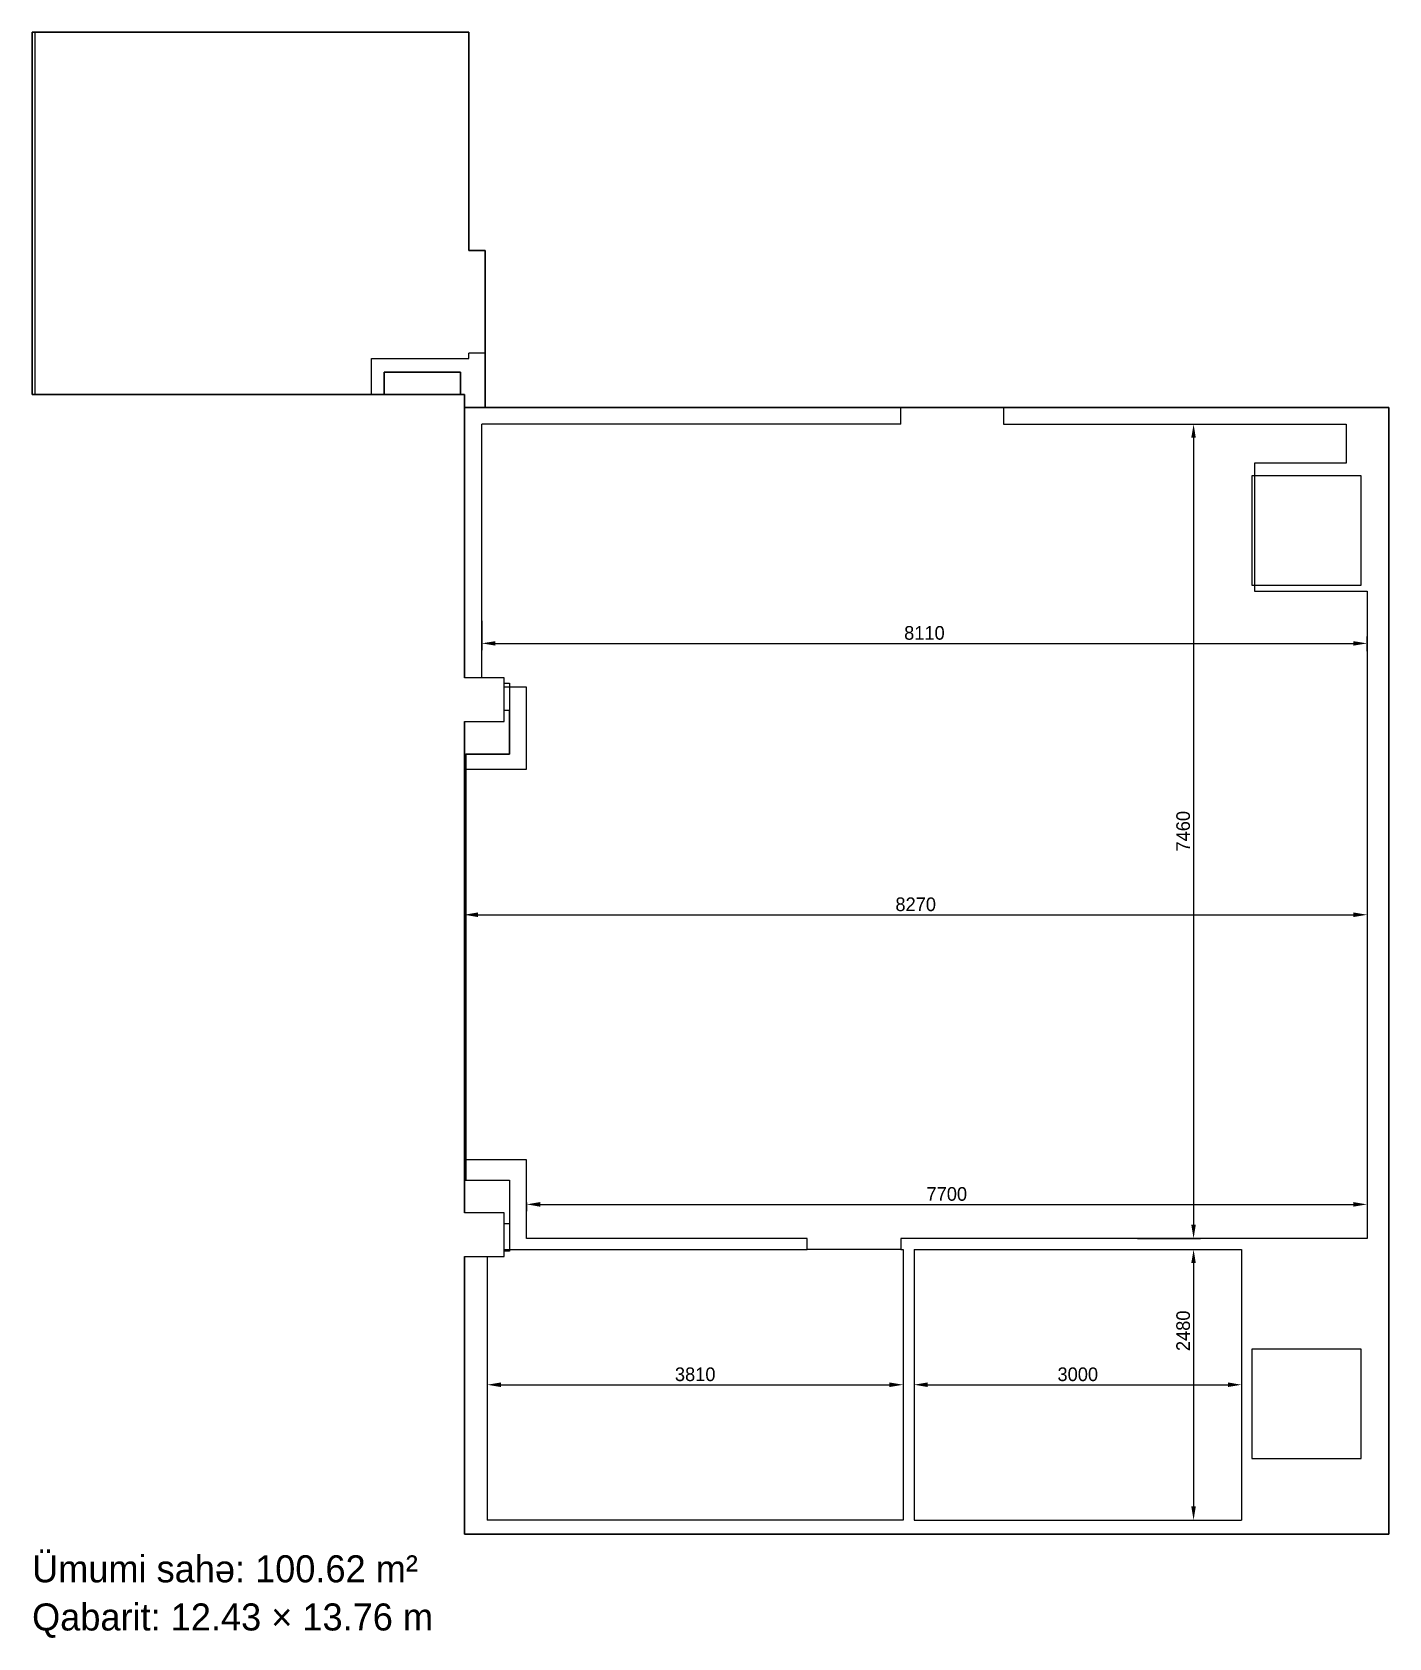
# Model space of a CAD drawing. Header units: millimetres. Extents: x 1339940 to 1352370, y -183255 to -168546.
import ezdxf

# ---------------------------------------------------------------- set-up
doc = ezdxf.new("R2010")
doc.units = ezdxf.units.MM
doc.linetypes.add('HIDDEN', pattern=[0.375, 0.25, -0.125])
for name, color, linetype in [('OFFICE_BOUNDARY', 3, 'Continuous'), ('plita 2', 7, 'Continuous'), ('sutun1', 7, 'Continuous')]:
    doc.layers.add(name, color=color, linetype=linetype)
doc.layers.add('plita', color=182, linetype='Continuous', lineweight=5, true_color=0x3a07c5)

msp = doc.modelspace()

# ---------------------------------------------------------------- linework, layer by layer
at = {"color": 18, "lineweight": -3, "true_color": 0x000000}
for p, q in [((1339940, -171866), (1339940, -168546)), ((1339940, -168546), (1343940, -168546)), ((1340000, -168546), (1343940, -168546)), ((1343940, -168546), (1343940, -170546)), ((1343940, -168546), (1343940, -170546)), ((1343940, -170546), (1344090, -170546)), ((1343940, -170546), (1344090, -170546)), ((1344090, -171986), (1344090, -170546)), ((1344090, -170546), (1344090, -171986)), ((1343900, -171866), (1339940, -171866)), ((1343900, -171986), (1343900, -171866)), ((1343900, -174461), (1343900, -171986)), ((1352370, -171986), (1344090, -171986)), ((1344090, -171986), (1352370, -171986)), ((1352370, -182306), (1352370, -171986)), ((1352370, -171986), (1352370, -182306)), ((1343900, -179361), (1343900, -174861)), ((1343900, -182306), (1343900, -179761)), ((1352370, -182306), (1343900, -182306)), ((1343900, -182306), (1352135, -182306))]:
    msp.add_line(p, q, dxfattribs=at)
for p, q in [((1343940, -168546), (1339940, -168546)), ((1339940, -168546), (1339940, -171866)), ((1343940, -170546), (1343940, -168546)), ((1343940, -170546), (1344090, -170546)), ((1344090, -171486), (1343940, -171486)), ((1343940, -171536), (1343940, -171486)), ((1344090, -171986), (1344090, -171486)), ((1343050, -171866), (1343050, -171536)), ((1343050, -171536), (1343940, -171536)), ((1339940, -171866), (1343050, -171866)), ((1347900, -171986), (1344090, -171986)), ((1347900, -172136), (1347900, -171986)), ((1352370, -171986), (1348840, -171986)), ((1348840, -171986), (1348840, -172136)), ((1352370, -182306), (1352370, -171986)), ((1344060, -174461), (1344060, -172136)), ((1348840, -172136), (1351980, -172136)), ((1351980, -172136), (1351980, -172496)), ((1351980, -172496), (1351140, -172496)), ((1351140, -172496), (1351140, -173666)), ((1351140, -173666), (1352170, -173666)), ((1352170, -173666), (1352170, -179596)), ((1344470, -174546), (1344265, -174546)), ((1344470, -175296), (1344470, -174546)), ((1343900, -178876), (1343900, -175296)), ((1343900, -175296), (1344470, -175296)), ((1344470, -178876), (1343900, -178876)), ((1344470, -179596), (1344470, -178876)), ((1344265, -179696), (1347040, -179696)), ((1347040, -179596), (1344470, -179596)), ((1347040, -179696), (1347040, -179596)), ((1347900, -179696), (1347040, -179696)), ((1352170, -179596), (1347900, -179596)), ((1347900, -179596), (1347900, -179696)), ((1344110, -179761), (1344110, -182176)), ((1352160, -182306), (1344300, -182306))]:
    msp.add_line(p, q)
at = {"color": 3, "lineweight": 30}
for p, q in [((1339940, -171866), (1339940, -168546)), ((1339940, -168546), (1343940, -168546)), ((1343940, -168546), (1343940, -170546)), ((1343940, -170546), (1344090, -170546)), ((1344090, -170546), (1344090, -171986)), ((1343900, -171866), (1339940, -171866)), ((1343900, -171986), (1343900, -171866)), ((1344090, -171986), (1343900, -171986)), ((1343900, -171986), (1343900, -174461)), ((1344090, -171986), (1343900, -171986)), ((1352370, -171986), (1344090, -171986)), ((1352370, -182306), (1352370, -171986)), ((1343900, -174861), (1343900, -179361)), ((1343900, -179761), (1343900, -182306)), ((1343900, -182306), (1352370, -182306))]:
    msp.add_line(p, q, dxfattribs=at)
at = {"color": 18, "lineweight": 30, "true_color": 0x000000}
for p, q in [((1339940, -171866), (1339940, -168546)), ((1343900, -171866), (1339940, -171866)), ((1343900, -171986), (1343900, -171866)), ((1344090, -171986), (1343900, -171986)), ((1343900, -171986), (1343900, -174461)), ((1344090, -171986), (1343900, -171986)), ((1343900, -174861), (1343900, -179361)), ((1343900, -179761), (1343900, -182306)), ((1343900, -182176), (1343900, -182306)), ((1343900, -182306), (1352370, -182306)), ((1343900, -182306), (1352370, -182306))]:
    msp.add_line(p, q, dxfattribs=at)
at = {"color": 4, "lineweight": 30}
for p, q in [((1340000, -168546), (1343940, -168546)), ((1343940, -168546), (1343940, -170546)), ((1343940, -170546), (1344090, -170546))]:
    msp.add_line(p, q, dxfattribs=at)
at = {"lineweight": 30}
for p, q in [((1340000, -168546), (1343940, -168546)), ((1343940, -170546), (1344090, -170546))]:
    msp.add_line(p, q, dxfattribs=at)
at = {"color": 0, "lineweight": -2}
msp.add_line((1340768, -168546), (1340566, -168546), dxfattribs=at)
at = {"color": 6, "lineweight": 30}
for p, q in [((1344090, -171986), (1344090, -170546)), ((1352370, -171986), (1344090, -171986)), ((1352370, -182306), (1352370, -171986))]:
    msp.add_line(p, q, dxfattribs=at)
at = {"color": 0, "lineweight": -2, "transparency": 16777216}
for p, q in [((1349997, -172136), (1350643, -172136)), ((1350581, -172261), (1350581, -179471)), ((1344060, -173938), (1344060, -174208)), ((1344185, -174145), (1352045, -174145)), ((1352170, -174218), (1352170, -174083)), ((1352170, -176140), (1352170, -176694)), ((1343900, -176619), (1343900, -176694)), ((1344025, -176631), (1352045, -176631)), ((1352170, -179001), (1352170, -179346)), ((1344470, -179267), (1344470, -179346)), ((1344595, -179284), (1352045, -179284)), ((1350066, -179596), (1350643, -179596)), ((1350459, -179696), (1350643, -179696)), ((1350581, -179821), (1350581, -182051)), ((1344110, -180471), (1344110, -180999)), ((1347920, -180471), (1347920, -180999)), ((1348020, -180710), (1348020, -180999)), ((1351020, -180780), (1351020, -180999)), ((1344235, -180936), (1347795, -180936)), ((1348145, -180936), (1350895, -180936)), ((1350459, -182176), (1350643, -182176)), ((1349571, -182306), (1349603, -182306))]:
    msp.add_line(p, q, dxfattribs=at)
at = {"color": 30, "lineweight": 30, "true_color": 0xf8991e}
for p, q in [((1343900, -182176), (1343900, -182306)), ((1343900, -182306), (1352370, -182306))]:
    msp.add_line(p, q, dxfattribs=at)
for points in [[(1347900, -172136), (1344060, -172136)], [(1347900, -179696), (1347920, -179696)], [(1347920, -179696), (1347920, -182176)], [(1348020, -179696), (1348020, -182176)], [(1348020, -179696), (1351020, -179696)], [(1351020, -179696), (1351020, -182176)], [(1347920, -182176), (1344110, -182176)], [(1348020, -182176), (1351020, -182176)]]:
    msp.add_lwpolyline(points)
at = {"color": 0, "transparency": 16777216}
for points in [[(1350560, -172261), (1350601, -172261), (1350581, -172136)], [(1344185, -174125), (1344185, -174166), (1344060, -174145)], [(1352045, -174125), (1352045, -174166), (1352170, -174145)], [(1344025, -176610), (1344025, -176652), (1343900, -176631)], [(1352045, -176610), (1352045, -176652), (1352170, -176631)], [(1344595, -179263), (1344595, -179305), (1344470, -179284)], [(1352045, -179263), (1352045, -179305), (1352170, -179284)], [(1350560, -179471), (1350601, -179471), (1350581, -179596)], [(1350560, -179821), (1350601, -179821), (1350581, -179696)], [(1344235, -180915), (1344235, -180957), (1344110, -180936)], [(1347795, -180915), (1347795, -180957), (1347920, -180936)], [(1348145, -180915), (1348145, -180957), (1348020, -180936)], [(1350895, -180915), (1350895, -180957), (1351020, -180936)], [(1350560, -182051), (1350601, -182051), (1350581, -182176)]]:
    msp.add_solid(points, dxfattribs=at)
at = {"layer": 'OFFICE_BOUNDARY'}
msp.add_lwpolyline([(1352370, -171986), (1352370, -182306), (1343900, -182306), (1343900, -179761), (1344265, -179761), (1344265, -179361), (1343900, -179361), (1343900, -174861), (1344265, -174861), (1344265, -174461), (1343900, -174461), (1343900, -171986), (1343900, -171866), (1339940, -171866), (1339940, -168546), (1343940, -168546), (1343940, -170546), (1344090, -170546), (1344090, -171986), (1352370, -171986)], close=True, dxfattribs=at)
at = {"layer": 'plita', "linetype": 'HIDDEN', "ltscale": 5}
msp.add_line((1339965, -168546), (1339965, -171866), dxfattribs=at)
msp.add_line((1339965, -168546), (1339965, -171866), dxfattribs=at)
at = {"layer": 'plita 2'}
msp.add_line((1343915, -175161), (1343915, -179061), dxfattribs=at)
at = {"layer": 'sutun1', "color": 22}
for p, q in [((1339965, -168546), (1339965, -171866)), ((1343165, -171866), (1343165, -171661)), ((1343165, -171661), (1343865, -171661)), ((1343865, -171661), (1343865, -171866)), ((1344265, -174511), (1344315, -174511)), ((1344315, -174511), (1344315, -175161)), ((1344315, -175161), (1343915, -175161)), ((1343915, -175161), (1343915, -179061)), ((1343915, -179061), (1344315, -179061)), ((1344315, -179061), (1344315, -179711)), ((1344315, -179711), (1344265, -179711))]:
    msp.add_line(p, q, dxfattribs=at)
at = {"layer": 'sutun1'}
for p, q in [((1343865, -171661), (1343165, -171661)), ((1343165, -171661), (1343165, -171866)), ((1343865, -171866), (1343865, -171661)), ((1344315, -174761), (1344265, -174761)), ((1344315, -175161), (1344315, -174761)), ((1343900, -175161), (1344315, -175161)), ((1343900, -179061), (1344315, -179061)), ((1344315, -179061), (1344315, -179461)), ((1344315, -179461), (1344265, -179461))]:
    msp.add_line(p, q, dxfattribs=at)
for points in [[(1351115, -173611), (1352115, -173611), (1352115, -172611), (1351115, -172611)], [(1351115, -181611), (1352115, -181611), (1352115, -180611), (1351115, -180611)]]:
    msp.add_lwpolyline(points, close=True, dxfattribs=at)

# ---------------------------------------------------------------- texts
for s, p in [('Ümumi sahə: 100.62 m²', (1339940, -182746)), ('Qabarit: 12.43 × 13.76 m', (1339940, -183187))]:
    msp.add_text(s, height=247.68).set_placement(p)
at = {"color": 0, "transparency": 16777216, "char_height": 125, "attachment_point": 5}
for s, insert in [('8110', (1348115, -174050)), ('8270', (1348035, -176536)), ('7700', (1348320, -179189)), ('3810', (1346015, -180841)), ('3000', (1349520, -180841))]:
    msp.add_mtext(s, dxfattribs=dict(at, insert=insert))
at = {"color": 0, "transparency": 16777216, "char_height": 125, "attachment_point": 5, "rotation": 90}
for s, insert in [('7460', (1350486, -175866)), ('2480', (1350486, -180442))]:
    msp.add_mtext(s, dxfattribs=dict(at, insert=insert))

doc.saveas('drawing.dxf')
